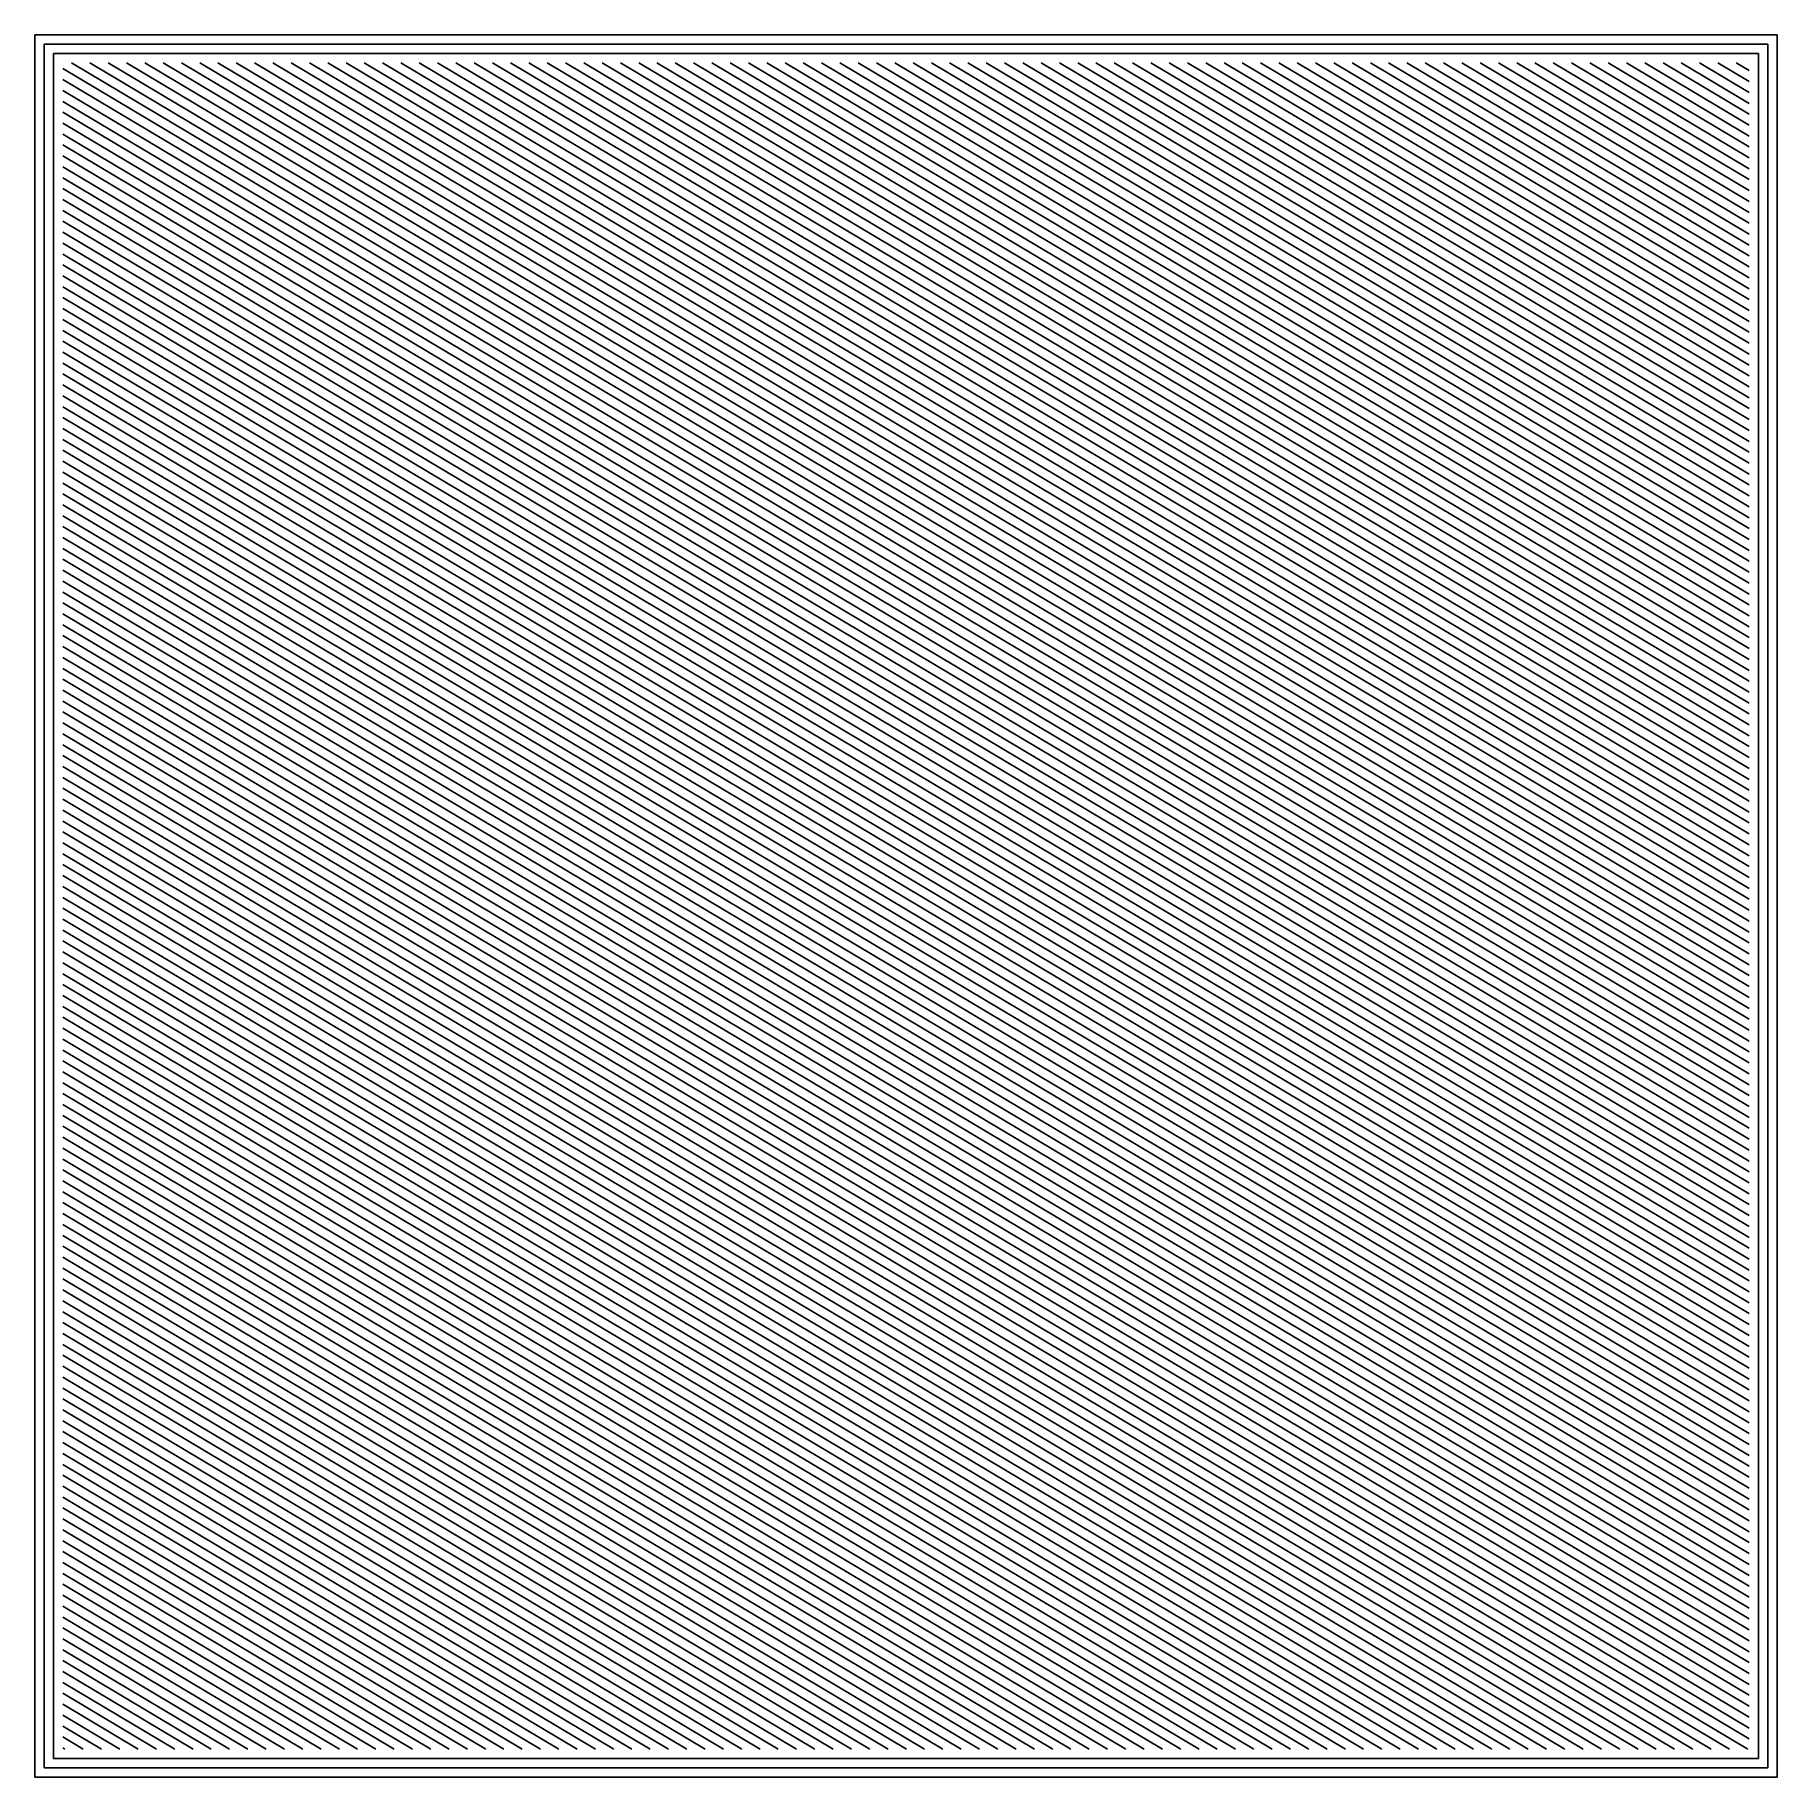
# Model space of a CAD drawing. Extents: x 0.1 to 14.9, y 0.1 to 14.9.
import ezdxf

# ---------------------------------------------------------------- set-up
doc = ezdxf.new("R2010")
doc.units = 0

msp = doc.modelspace()

# ---------------------------------------------------------------- linework, layer by layer
for p, q in [((0.059, 0.059), (0.059, 14.941)), ((0.059, 14.941), (14.941, 14.941)), ((14.941, 14.941), (14.941, 0.059)), ((0.139, 0.139), (0.139, 14.861)), ((0.139, 14.861), (14.861, 14.861)), ((0.219, 0.219), (0.219, 14.781)), ((0.219, 14.781), (14.781, 14.781)), ((14.781, 14.781), (14.781, 0.219)), ((14.861, 14.861), (14.861, 0.139)), ((14.701, 6.06688), (0.299, 14.6522)), ((0.37338, 14.701), (14.701, 6.16002)), ((14.701, 6.25315), (0.52962, 14.701)), ((0.68586, 14.701), (14.701, 6.34629)), ((14.701, 6.43943), (0.84209, 14.701)), ((0.99833, 14.701), (14.701, 6.53256)), ((14.701, 6.6257), (1.15457, 14.701)), ((1.3108, 14.701), (14.701, 6.71884)), ((14.701, 6.81197), (1.46704, 14.701)), ((1.62328, 14.701), (14.701, 6.9051)), ((14.701, 6.99825), (1.77951, 14.701)), ((1.93575, 14.701), (14.701, 7.09137)), ((14.701, 7.18451), (2.09199, 14.701)), ((2.24822, 14.701), (14.701, 7.27765)), ((14.701, 7.37078), (2.40446, 14.701)), ((2.5607, 14.701), (14.701, 7.46392)), ((14.701, 7.55706), (2.71693, 14.701)), ((2.87317, 14.701), (14.701, 7.65019)), ((14.701, 7.74333), (3.02941, 14.701)), ((3.18564, 14.701), (14.701, 7.83647)), ((14.701, 7.9296), (3.34188, 14.701)), ((3.49812, 14.701), (14.701, 8.02273)), ((14.701, 8.11587), (3.65435, 14.701)), ((3.81059, 14.701), (14.701, 8.20901)), ((14.701, 8.30214), (3.96683, 14.701)), ((4.12306, 14.701), (14.701, 8.39528)), ((14.701, 8.48842), (4.2793, 14.701)), ((4.43554, 14.701), (14.701, 8.58155)), ((14.701, 8.67469), (4.59177, 14.701)), ((4.74801, 14.701), (14.701, 8.76783)), ((14.701, 8.86096), (4.90425, 14.701)), ((5.06048, 14.701), (14.701, 8.9541)), ((14.701, 9.04723), (5.21672, 14.701)), ((5.37296, 14.701), (14.701, 9.14036)), ((14.701, 9.2335), (5.52919, 14.701)), ((5.68543, 14.701), (14.701, 9.32664)), ((14.701, 9.41977), (5.84167, 14.701)), ((5.9979, 14.701), (14.701, 9.51291)), ((14.701, 9.60605), (6.15414, 14.701)), ((6.31038, 14.701), (14.701, 9.69918)), ((14.701, 9.79232), (6.46661, 14.701)), ((6.62285, 14.701), (14.701, 9.88545)), ((14.701, 9.97858), (6.77909, 14.701)), ((6.93532, 14.701), (14.701, 10.07172)), ((14.701, 10.16486), (7.09156, 14.701)), ((7.2478, 14.701), (14.701, 10.258)), ((14.701, 10.35113), (7.40404, 14.701)), ((7.56027, 14.701), (14.701, 10.44427)), ((14.701, 10.5374), (7.71651, 14.701)), ((7.87275, 14.701), (14.701, 10.63054)), ((14.701, 10.72367), (8.02898, 14.701)), ((8.18522, 14.701), (14.701, 10.81681)), ((14.701, 10.90995), (8.34146, 14.701)), ((8.49769, 14.701), (14.701, 11.00308)), ((14.701, 11.09622), (8.65393, 14.701)), ((8.81017, 14.701), (14.701, 11.18935)), ((14.701, 11.28249), (8.9664, 14.701)), ((9.12264, 14.701), (14.701, 11.37562)), ((14.701, 11.46876), (9.27888, 14.701)), ((9.43511, 14.701), (14.701, 11.5619)), ((14.701, 11.65503), (9.59135, 14.701)), ((9.74759, 14.701), (14.701, 11.74817)), ((14.701, 11.8413), (9.90382, 14.701)), ((10.06006, 14.701), (14.701, 11.93444)), ((14.701, 12.02758), (10.2163, 14.701)), ((10.37253, 14.701), (14.701, 12.12071)), ((14.701, 12.21385), (10.52877, 14.701)), ((10.68501, 14.701), (14.701, 12.30698)), ((14.701, 12.40012), (10.84124, 14.701)), ((10.99748, 14.701), (14.701, 12.49325)), ((14.701, 12.58639), (11.15372, 14.701)), ((11.30995, 14.701), (14.701, 12.67952)), ((14.701, 12.77266), (11.46619, 14.701)), ((11.62243, 14.701), (14.701, 12.8658)), ((14.701, 12.95893), (11.77866, 14.701)), ((11.93491, 14.701), (14.701, 13.05207)), ((14.701, 13.14521), (12.09114, 14.701)), ((12.24737, 14.701), (14.701, 13.23834)), ((14.701, 13.33148), (12.40362, 14.701)), ((12.55985, 14.701), (14.701, 13.42461)), ((14.701, 13.51775), (12.71608, 14.701)), ((12.87233, 14.701), (14.701, 13.61089)), ((14.701, 13.70402), (13.02856, 14.701)), ((13.18479, 14.701), (14.701, 13.79715)), ((14.701, 13.8903), (13.34104, 14.701)), ((13.49727, 14.701), (14.701, 13.98343)), ((14.701, 14.07656), (13.6535, 14.701)), ((13.80975, 14.701), (14.701, 14.1697)), ((14.701, 14.26283), (13.96598, 14.701)), ((14.12221, 14.701), (14.701, 14.35597)), ((14.701, 14.44911), (14.27846, 14.701)), ((14.43469, 14.701), (14.701, 14.54224)), ((14.701, 14.63538), (14.59092, 14.701)), ((0.299, 14.55906), (14.701, 5.97375)), ((14.701, 5.88062), (0.299, 14.46593)), ((0.299, 14.37279), (14.701, 5.78748)), ((14.701, 5.69434), (0.299, 14.27966)), ((0.299, 14.18652), (14.701, 5.60121)), ((14.701, 5.50807), (0.299, 14.09339)), ((0.299, 14.00025), (14.701, 5.41493)), ((14.701, 5.3218), (0.299, 13.90711)), ((0.299, 13.81398), (14.701, 5.22866)), ((14.701, 5.13552), (0.299, 13.72084)), ((0.299, 13.62771), (14.701, 5.0424)), ((14.701, 4.94925), (0.299, 13.53456)), ((0.299, 13.44144), (14.701, 4.85612)), ((14.701, 4.76299), (0.299, 13.3483)), ((0.299, 13.25516), (14.701, 4.66985)), ((14.701, 4.57671), (0.299, 13.16203)), ((0.299, 13.06889), (14.701, 4.48358)), ((14.701, 4.39044), (0.299, 12.97575)), ((0.299, 12.88262), (14.701, 4.2973)), ((14.701, 4.20417), (0.29899, 12.78948)), ((0.29899, 12.69634), (14.701, 4.11103)), ((14.701, 4.0179), (0.299, 12.60321)), ((0.299, 12.51008), (14.701, 3.92476)), ((14.701, 3.83162), (0.299, 12.41693)), ((0.299, 12.32381), (14.701, 3.73849)), ((14.701, 3.64535), (0.299, 12.23067)), ((0.299, 12.13753), (14.701, 3.55222)), ((14.701, 3.45908), (0.299, 12.0444)), ((0.299, 11.95126), (14.701, 3.36595)), ((14.701, 3.27281), (0.299, 11.85812)), ((0.299, 11.76499), (14.701, 3.17967)), ((14.701, 3.08654), (0.299, 11.67186)), ((0.299, 11.57871), (14.701, 2.9934)), ((14.701, 2.90027), (0.299, 11.48559)), ((0.299, 11.39244), (14.701, 2.80713)), ((14.701, 2.714), (0.299, 11.29931)), ((0.299, 11.20618), (14.701, 2.62086)), ((14.701, 2.52773), (0.299, 11.11304)), ((0.299, 11.0199), (14.701, 2.43459)), ((14.701, 2.34145), (0.299, 10.92677)), ((0.299, 10.83363), (14.701, 2.24831)), ((14.701, 2.15518), (0.299, 10.74049)), ((0.299, 10.64736), (14.701, 2.06205)), ((14.701, 1.9689), (0.299, 10.55422)), ((0.299, 10.46108), (14.701, 1.87577)), ((14.701, 1.78264), (0.299, 10.36796)), ((0.299, 10.27481), (14.701, 1.68949)), ((14.701, 1.59637), (0.299, 10.18168)), ((0.29899, 10.08855), (14.701, 1.50323)), ((14.701, 1.41009), (0.299, 9.99541)), ((0.29899, 9.90227), (14.701, 1.31696)), ((0.29899, 9.716), (14.701, 1.13068)), ((14.701, 1.22382), (0.299, 9.80914)), ((14.701, 1.03755), (0.299, 9.62286)), ((0.299, 9.52974), (14.701, 0.94442)), ((14.701, 0.85127), (0.299, 9.43659)), ((0.299, 9.34346), (14.701, 0.75815)), ((14.701, 0.66501), (0.299, 9.25033)), ((0.299, 9.15718), (14.701, 0.57187)), ((14.701, 0.47874), (0.299, 9.06405)), ((0.299, 8.97092), (14.701, 0.3856)), ((14.69004, 0.299), (0.299, 8.87778)), ((0.299, 8.78464), (14.53381, 0.299)), ((14.37758, 0.299), (0.299, 8.69151)), ((0.299, 8.59837), (14.22133, 0.299)), ((14.0651, 0.299), (0.299, 8.50524)), ((0.299, 8.4121), (13.90886, 0.299)), ((13.75262, 0.299), (0.299, 8.31896)), ((0.299, 8.22583), (13.59639, 0.299)), ((13.44015, 0.299), (0.299, 8.13269)), ((0.299, 8.03956), (13.28391, 0.299)), ((13.12768, 0.299), (0.299, 7.94642)), ((0.299, 7.85328), (12.97144, 0.299)), ((12.8152, 0.299), (0.299, 7.76015)), ((0.299, 7.66701), (12.65897, 0.299)), ((12.50273, 0.299), (0.299, 7.57388)), ((0.299, 7.48074), (12.34649, 0.299)), ((12.19026, 0.299), (0.299, 7.38761)), ((0.299, 7.29447), (12.03402, 0.299)), ((11.87778, 0.299), (0.299, 7.20133)), ((0.299, 7.1082), (11.72155, 0.299)), ((11.56531, 0.299), (0.299, 7.01506)), ((0.299, 6.92193), (11.40907, 0.299)), ((11.25284, 0.299), (0.299, 6.82879)), ((0.299, 6.73565), (11.0966, 0.299)), ((10.94036, 0.299), (0.299, 6.64252)), ((0.299, 6.54939), (10.78413, 0.299)), ((10.62789, 0.299), (0.299, 6.45625)), ((0.299, 6.36311), (10.47165, 0.299)), ((10.31542, 0.299), (0.299, 6.26998)), ((0.299, 6.17684), (10.15918, 0.299)), ((10.00294, 0.299), (0.299, 6.08371)), ((0.299, 5.99057), (9.84671, 0.299)), ((9.69046, 0.299), (0.299, 5.89743)), ((0.299, 5.8043), (9.53423, 0.299)), ((9.37799, 0.299), (0.299, 5.71116)), ((0.299, 5.61802), (9.22175, 0.299)), ((9.06552, 0.299), (0.299, 5.52489)), ((0.299, 5.43175), (8.90928, 0.299)), ((8.75304, 0.299), (0.299, 5.33861)), ((0.299, 5.24548), (8.59681, 0.299)), ((8.44057, 0.299), (0.299, 5.15235)), ((0.299, 5.05921), (8.28433, 0.299)), ((8.1281, 0.299), (0.299, 4.96608)), ((0.299, 4.87294), (7.97186, 0.299)), ((7.81562, 0.299), (0.299, 4.7798)), ((0.299, 4.68667), (7.65939, 0.299)), ((7.50315, 0.299), (0.29899, 4.59353)), ((0.299, 4.50039), (7.34691, 0.299)), ((7.19068, 0.299), (0.29899, 4.40726)), ((0.29899, 4.31413), (7.03444, 0.299)), ((6.8782, 0.299), (0.29899, 4.22099)), ((0.29899, 4.12786), (6.72197, 0.299)), ((6.56573, 0.299), (0.299, 4.03472)), ((0.29899, 3.94158), (6.40949, 0.299)), ((6.25326, 0.299), (0.299, 3.84845)), ((0.299, 3.75531), (6.09702, 0.299)), ((5.94078, 0.299), (0.299, 3.66217)), ((0.299, 3.56904), (5.78455, 0.299)), ((5.62831, 0.299), (0.299, 3.4759)), ((0.299, 3.38276), (5.47207, 0.299)), ((5.31584, 0.299), (0.299, 3.28963)), ((0.299, 3.1965), (5.1596, 0.299)), ((5.00336, 0.299), (0.299, 3.10336)), ((0.299, 3.01022), (4.84713, 0.299)), ((4.69089, 0.299), (0.299, 2.91709)), ((0.299, 2.82395), (4.53465, 0.299)), ((4.37842, 0.299), (0.299, 2.73081)), ((0.299, 2.63768), (4.22218, 0.299)), ((4.06594, 0.299), (0.299, 2.54454)), ((0.299, 2.45141), (3.90971, 0.299)), ((3.75347, 0.299), (0.299, 2.35828)), ((0.299, 2.26514), (3.59723, 0.299)), ((3.44099, 0.299), (0.299, 2.172)), ((0.299, 2.07887), (3.28476, 0.299)), ((3.12852, 0.299), (0.299, 1.98573)), ((0.299, 1.89259), (2.97228, 0.299)), ((2.81605, 0.299), (0.299, 1.79946)), ((0.299, 1.70632), (2.65981, 0.299)), ((2.50357, 0.299), (0.299, 1.61318)), ((0.299, 1.52005), (2.34734, 0.299)), ((2.1911, 0.299), (0.299, 1.42691)), ((0.299, 1.33378), (2.03486, 0.299)), ((1.87863, 0.299), (0.299, 1.24064)), ((0.299, 1.14751), (1.72239, 0.299)), ((1.56615, 0.299), (0.299, 1.05437)), ((0.299, 0.96124), (1.40992, 0.299)), ((1.25368, 0.299), (0.299, 0.8681)), ((0.299, 0.77496), (1.09744, 0.299)), ((0.94121, 0.299), (0.299, 0.68183)), ((0.299, 0.58869), (0.78497, 0.299)), ((0.62873, 0.299), (0.299, 0.49556)), ((0.299, 0.40242), (0.4725, 0.299)), ((0.31626, 0.299), (0.299, 0.30928)), ((14.781, 0.219), (0.219, 0.219)), ((14.781, 0.219), (14.781, 0.219)), ((14.941, 0.059), (0.059, 0.059)), ((14.861, 0.139), (0.139, 0.139)), ((14.861, 0.139), (14.861, 0.139)), ((14.941, 0.059), (14.941, 0.059))]:
    msp.add_line(p, q)

doc.saveas('drawing.dxf')
